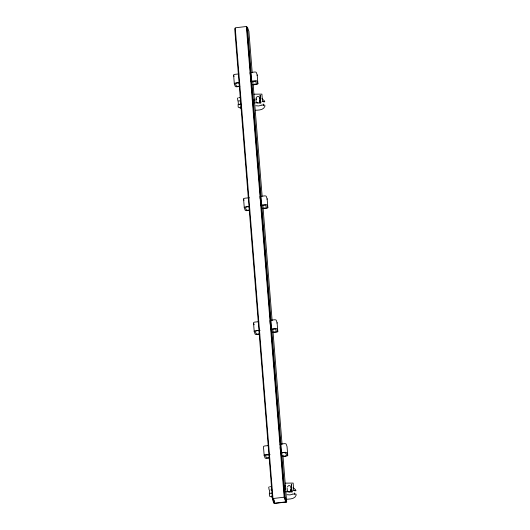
<?xml version="1.0" encoding="UTF-8"?>
<svg xmlns="http://www.w3.org/2000/svg" width="530" height="530" viewBox="0 0 530 530"><rect width="100%" height="100%" fill="white"/><g stroke="black" fill="none" stroke-linecap="round" stroke-linejoin="round"><path stroke-width="0.79" d="M259.495 101.323L259.753 99.925L259.912 101.939L258.978 103.025M290.725 490.283L290.983 488.885L291.149 490.899L289.665 492.138M264.96 106.139C263.622 110.114 258.985 110.107 255.526 110.24M296.19 495.1C294.746 499.386 289.705 498.909 286.087 499.313M239.62 100.899L240.56 100.355M240.136 107.345L241.077 106.795M239.957 104.629L240.858 104.138M287.479 486.653L288.963 485.414L290.771 486.268L291.858 490.707M254.002 102.78L260.8 102.999L260.124 95.148L260.356 97.831M285.233 491.734L292.03 491.959L291.354 484.102L291.586 486.792M264.907 105.477L264.748 105.086L261.76 105.099M296.137 494.437L295.978 494.046L292.997 494.059M238.719 100.866L238.129 101.243L238.394 104.536M239.129 97.798L240.289 97.381M270.36 486.759L271.526 486.341M259.481 98.911L260.561 98.461M259.448 102.078L260.654 101.574L260.8 102.999M261.535 105.112L258.786 105.954L255.831 105.742M290.718 487.865L291.798 487.421M290.076 491.29L291.891 490.535L292.03 491.959M292.765 494.073L290.016 494.914L287.068 494.702M239.878 101.051L240.594 100.813M240.163 104.781L240.898 104.562M271.797 489.316L270.856 489.859L271.3 490.104M272.314 495.755L271.373 496.305L271.817 496.55M238.195 97.758L237.48 98.302L237.897 100.872M269.425 486.719L268.717 487.262L269.134 489.833M250.763 81.335L254.824 80.732A1.855 0.696 -4.6 0 1 257.023 81.169L257.898 83.634A1.855 0.696 -4.6 0 1 256.175 84.535L252.717 84.84M251.028 81.792L255.751 81.315L256.493 83.952L252.77 84.349M239.613 85.926C235.413 88.43 233.485 81.13 239.454 83.13M239.838 86.39L237.4 86.748A1.855 0.696 -4.6 0 1 235.201 86.317L234.326 83.846L233.631 75.174A1.855 0.696 -4.6 0 1 235.353 74.279L238.811 73.975M260.972 205.66L265.696 205.19L266.444 207.826L262.714 208.224M249.557 209.8C245.357 212.305 243.436 204.997 249.405 207.005M248.968 210.383L247.344 210.622A1.855 0.696 -4.6 0 1 245.151 210.191L244.277 207.72L243.581 199.048A1.855 0.696 -4.6 0 1 245.304 198.154L249.451 197.783M269.962 320.411L274.023 319.809A1.855 0.696 -4.6 0 1 276.223 320.239L277.091 322.71L277.793 331.382A1.855 0.696 -4.6 0 1 276.064 332.277L272.612 332.588M259.508 333.675C255.301 336.179 253.38 328.872 259.349 330.879M259.726 334.132L257.295 334.496A1.855 0.696 -4.6 0 1 255.096 334.059L254.221 331.594L253.525 322.922A1.855 0.696 -4.6 0 1 255.248 322.021L258.706 321.717M279.906 444.279L283.974 443.683A1.855 0.696 -4.6 0 1 286.167 444.113L287.041 446.585L287.737 455.257A1.855 0.696 -4.6 0 1 286.014 456.151L282.556 456.456M280.608 452.951L284.67 452.348A1.855 0.696 -4.6 0 1 286.863 452.786L287.737 455.257M281.662 453.289C286.094 450.175 289.188 457.748 282.609 455.972M269.452 457.549L266.318 457.781L265.444 455.316L270.108 454.68M269.677 458.006L267.239 458.37A1.855 0.696 -4.6 0 1 265.046 457.933L264.172 455.462L263.476 446.797A1.855 0.696 -4.6 0 1 265.199 445.896L268.65 445.591M247.192 28.839L246.364 26.5L235.227 27.812L273.036 499.339L274.421 503.242L286.081 501.864L285.889 499.392M235.24 28.627L234.71 28.686L272.506 499.406L273.957 503.5L286.684 501.996L282.907 455.012M252.194 72.497L248.888 31.283L247.437 27.189L246.907 27.249L284.703 497.962L286.081 501.864M285.617 499.426L285.816 501.897L284.159 497.213L273.029 498.531L274.686 503.208L274.553 501.565M272.506 499.406L273.036 499.339M284.703 497.962L285.233 497.902L286.684 501.996M239.507 82.64L236.055 82.952A1.855 0.696 -4.6 0 0 234.326 83.846M249.451 206.514L245.999 206.819A1.855 0.696 -4.6 0 0 244.277 207.72M262.668 208.714L266.12 208.409A1.855 0.696 -4.6 0 0 267.842 207.508L267.147 198.836L266.272 196.372A1.855 0.696 -4.6 0 0 264.079 195.934L260.018 196.537L260.203 198.902M260.091 330.329L255.944 330.694A1.855 0.696 -4.6 0 0 254.221 331.594M272.665 332.098L276.388 331.7L275.646 329.064L270.923 329.534L270.658 329.077L274.719 328.481A1.855 0.696 -4.6 0 1 276.918 328.911L277.793 331.382M268.657 454.323L265.894 454.568A1.855 0.696 -4.6 0 0 264.172 455.462M240.647 104.165L238.109 104.417L238.189 107.126L241.388 108.517M271.877 493.125L269.346 493.377L269.419 496.087L272.619 497.478M262.125 101.502L264.821 101.74L263.185 101.773M293.362 490.462L296.051 490.7L294.422 490.734M253.989 94.188L261.906 94.121L262.489 101.031M285.226 483.148L293.136 483.082L293.719 489.992M256.44 102.35L257.355 102.482M287.677 491.31L288.592 491.442M261.899 98.659L264.404 100.813M293.13 487.62L295.641 489.773M256.619 102.33L257.507 102.972M287.85 491.29L288.737 491.933M257.898 83.634L257.202 74.968L256.328 72.497A1.855 0.696 -4.6 0 0 254.128 72.06L250.067 72.663L250.193 74.24M263.145 103.999L263.622 105.344M260.621 101.747L259.541 97.308L258.335 96.473L257.176 96.612L256.248 97.692L256.407 99.673M233.631 75.174L234.068 76.413M267.842 207.508L266.968 205.044A1.855 0.696 -4.6 0 0 264.775 204.606L260.714 205.209L260.522 202.844M243.581 199.048L244.019 200.28M253.744 323.538L254.181 324.771M294.382 492.96L294.852 494.304M284.835 485.129L285.2 486.414M269.717 493.847L269.366 490.204M255.891 98.799L256.149 102.012M287.121 487.759L287.379 490.972M252.923 81.567L253.055 83.217M253.188 84.866L262.125 196.153M262.853 205.223L272.122 320.637M272.851 329.706L282.053 444.292M247.437 27.189L285.233 497.902M246.364 26.5L284.159 497.213M250.445 77.393L250.703 80.547M270.028 321.2L270.28 324.353M280.165 447.433L280.416 450.586M274.156 499.942L274.421 503.242M285.438 488.137L285.465 489.713M254.201 99.176L254.228 100.753M257.202 74.968A1.855 0.696 -4.6 0 1 257.03 75.366M267.147 198.836A1.855 0.696 -4.6 0 1 266.974 199.234M277.097 322.71A1.855 0.696 -4.6 0 1 276.925 323.108"/></g></svg>
